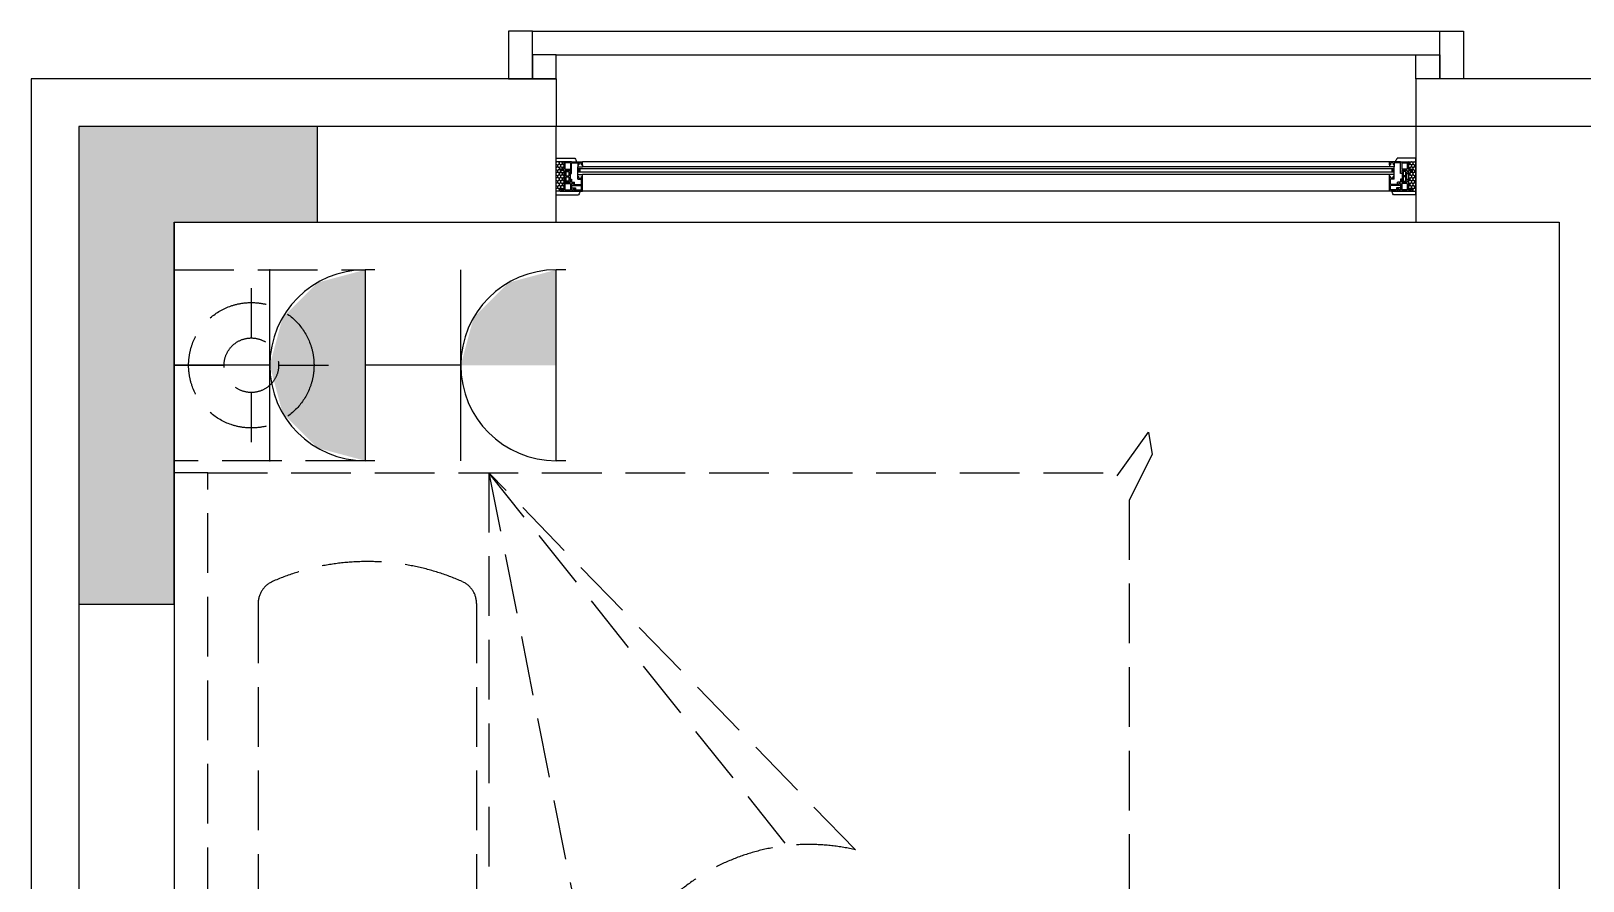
# Model space of a CAD drawing. Header units: millimetres. Extents: x -28014 to 297841, y -81741 to 47579.
# Drawn here: x 83533 to 86783, y 10952 to 12732 of the extents above; entities that cross this region are included whole.
import ezdxf
from ezdxf.enums import TextEntityAlignment as Align

# ---------------------------------------------------------------- set-up
doc = ezdxf.new("R2010")
doc.units = ezdxf.units.MM
doc.header["$MEASUREMENT"] = 0
doc.linetypes.add('__DASH', pattern=[0.35, 0.25, -0.1])
for name, color, linetype in [('A-楼面-下部', 23, 'Continuous'), ('A-楼面-家具', 8, 'Continuous'), ('A-楼面-装饰', 41, 'Continuous'), ('AR9-剪力墙（柱）填充', 250, 'Continuous'), ('AR9-剪力墙（柱）线', 6, 'Continuous'), ('AR9-墙线', 160, 'Continuous'), ('AR9-建筑幕墙（窗）', 12, 'Continuous'), ('EM-强电图标', 14, 'Continuous'), ('EQUIP-插座', 4, 'Continuous'), ('FF-活动家具', 51, 'Continuous'), ('SURFACE', 6, 'Continuous'), ('装饰', 152, 'Continuous')]:
    doc.layers.add(name, color=color, linetype=linetype)
doc.styles.add('_TEL_DIM', font='', dxfattribs={"width": 0.8, "height": 3.5})
doc.styles.get("Standard").update_dxf_attribs({"font": 'arial.ttf'})
doc.styles.get('_TEL_DIM').set_extended_font_data('SimSun')

# ---------------------------------------------------------------- blocks, each defined once
blk = doc.blocks.new('400床头柜')
at = {"layer": 'FF-活动家具', "linetype": '__DASH', "ltscale": 500}
for p, q in [((200, 0), (200, -104.2)), ((38.7, -161.4), (142.9, -161.4)), ((257.1, -161.4), (361.3, -161.4)), ((200, -218.4), (200, -322.7))]:
    blk.add_line(p, q, dxfattribs=at)
blk.add_lwpolyline([(0, -400), (0, 0), (400, 0), (400, -400)], close=True, dxfattribs=at)
for radius in [131.3, 57.1]:
    blk.add_circle((200, -161.3), radius, dxfattribs=at)
blk = doc.blocks.new('小户型1200床')
at = {"layer": 'FF-活动家具', "linetype": '__DASH', "ltscale": 500}
for p, q in [((40, -1974.8), (40, -70)), ((1300, -70), (1300, -1979.7)), ((1026.1, -175.8), (313.9, -175.8)), ((1026.1, -633), (313.9, -633)), ((1300, -658.5), (40, -658.5)), ((1300, -658.5), (60, -905.2)), ((510, -1426.8), (1300, -658.5)), ((524.1, -1279.6), (1300, -658.5)), ((-51.7, -2040.3), (40, -1974.8)), ((1293.2, -1974.8), (1384.9, -2040.3)), ((90.5, -2000), (-4.6, -2047.6)), ((1242.8, -2000), (85.5, -2000)), ((1337.9, -2047.6), (1242.8, -2000)), ((-4.6, -2047.6), (-51.7, -2040.3)), ((1384.9, -2040.3), (1337.9, -2047.6))]:
    blk.add_line(p, q, dxfattribs=at)
blk.add_lwpolyline([(1300, -70), (1300, 0), (40, 0), (40, -70)], close=True, dxfattribs=at)
for centre, radius, start, end in [((313.9, -225.6), 50, 90, 156.1601), ((1026.1, -225.6), 50, 23.8399, 90), ((718.2, -404.3), 492.1, 156.184, 203.8399), ((621.8, -404.3), 492.1, 336.1601, 23.816), ((313.9, -583), 50, 203.8399, 270), ((1026.1, -583), 50, 270, 336.1601), ((95.9, -1329.2), 425.5, 346.739, 94.8385)]:
    blk.add_arc(centre, radius, start, end, dxfattribs=at)
blk = doc.blocks.new('s54deg2541')
at = {"layer": 'A-楼面-家具', "color": 0, "xscale": -1}
blk.add_blockref('400床头柜', (40839, 5184.6), dxfattribs=at)
at = {"layer": 'A-楼面-家具'}
blk.add_blockref('小户型1200床', (40824, 5184.6), dxfattribs=at)
at = {"layer": 'A-楼面-家具', "color": 0}
blk.add_blockref('400床头柜', (42149, 5184.6), dxfattribs=at)
blk = doc.blocks.new('zz7')
at = {"layer": 'AR9-剪力墙（柱）填充'}
blk.add_hatch(color=256, dxfattribs=at).paths.add_polyline_path([(500, -200), (500, 0), (0, 0), (0, -1000), (200, -1000), (200, -200)])
at = {"layer": 'AR9-剪力墙（柱）线'}
for p, q in [((500, 0), (0, 0)), ((0, 0), (0, -1000)), ((500, -200), (500, 0)), ((200, -1000), (200, -200)), ((200, -200), (500, -200)), ((0, -1000), (200, -1000))]:
    blk.add_line(p, q, dxfattribs=at)
blk = doc.blocks.new('*U165')
at = {"layer": 'AR9-建筑幕墙（窗）'}
h = blk.add_hatch(dxfattribs=at)
h.set_pattern_fill('HONEY', color=250, scale=2.333308)
h.set_pattern_definition([(2e-09, (-50793.7736, 158863.649), (5.55618969, 3.20786685), [3.70412646, -7.40825292]), (120, (-50793.7736, 158863.649), (-5.55618903, 3.207867997), [3.70412646, -7.40825292]), (60, (-50793.7736, 158863.649), (6.64e-07, 6.415734844), [-7.40825292, 3.70412646])])
h.paths.add_polyline_path([(-28.1, 330.1), (33.1, 330.1), (33.1, 345.7), (-28.1, 345.7)])
h = blk.add_hatch(dxfattribs=at)
h.set_pattern_fill('HONEY', color=250, scale=2.333308)
h.set_pattern_definition([(2e-09, (-50793.7736, 157409.3308), (5.55618969, 3.20786685), [3.70412646, -7.40825292]), (120, (-50793.7736, 157409.3308), (-5.55618903, 3.207867997), [3.70412646, -7.40825292]), (60, (-50793.7736, 157409.3308), (6.64e-07, 6.415734844), [-7.40825292, 3.70412646])])
h.paths.add_polyline_path([(-28.1, -1438.8), (33.1, -1438.8), (33.1, -1454.3), (-28.1, -1454.3)])
for p, q in [((-35.8, 345.7), (-35.8, 306.8)), ((40.8, 345.7), (-35.8, 345.7)), ((-28.1, 330.1), (-28.1, 345.7)), ((-28.1, 330.1), (-28.1, 345.7)), ((-28.1, 325.4), (-28.1, 345.7)), ((-28.1, 313.8), (-28.1, 330.1)), ((33.1, 301.2), (33.1, 345.7)), ((33.1, 301.2), (33.1, 345.7)), ((33.1, 296.5), (33.1, 345.7)), ((33.1, 337.9), (33.1, 290.5)), ((40.8, 345.7), (40.8, 298.9)), ((-28.1, 313.8), (-28.1, 300.6)), ((-28.1, 300.6), (-28.1, 290.5)), ((-28.1, -1399.1), (-28.1, 290.5)), ((-21.8, 290.5), (-28.1, 290.5)), ((-21.8, 290.5), (-17.9, 290.5)), ((-17.9, -1399.1), (-17.9, 290.5)), ((-1.6, -1399.1), (-1.6, 290.5)), ((2.3, 290.5), (-1.6, 290.5)), ((33.1, 290.5), (2.3, 290.5)), ((33.1, -1399.1), (33.1, 290.5)), ((-35.8, -1454.3), (-35.8, -1415.4)), ((-21.8, -1399.1), (-28.1, -1399.1)), ((-28.1, -1409.2), (-28.1, -1399.1)), ((-28.1, -1422.4), (-28.1, -1409.2)), ((-28.1, -1422.4), (-28.1, -1438.8)), ((-21.8, -1399.1), (-17.9, -1399.1)), ((2.3, -1399.1), (-1.6, -1399.1)), ((33.1, -1399.1), (2.3, -1399.1)), ((33.1, -1446.5), (33.1, -1399.1)), ((33.1, -1405.1), (33.1, -1454.3)), ((33.1, -1409.9), (33.1, -1454.3)), ((33.1, -1409.9), (33.1, -1454.3)), ((40.8, -1454.3), (40.8, -1407.5)), ((40.8, -1454.3), (-35.8, -1454.3)), ((-28.1, -1434), (-28.1, -1454.3)), ((-28.1, -1438.8), (-28.1, -1454.3)), ((-28.1, -1438.8), (-28.1, -1454.3))]:
    blk.add_line(p, q, dxfattribs=at)
at = {"layer": 'AR9-建筑幕墙（窗）', "color": 8}
for p, q in [((-28.1, 330.1), (-12.5, 330.1)), ((-25.7, 316.1), (-25.7, 327.8)), ((-25.7, 327.8), (-12.5, 327.8)), ((-12.5, 330.1), (-12.5, 337.9)), ((-12.5, 337.9), (-5.5, 337.9)), ((-12.5, 327.8), (-12.5, 316.1)), ((-10.2, 330.1), (-10.2, 335.6)), ((-5.5, 335.6), (-10.2, 335.6)), ((-10.2, 330.1), (30.7, 330.1)), ((-10.2, 327.8), (-6.3, 327.8)), ((-10.2, 327.8), (-10.2, 316.1)), ((-6.3, 327.8), (-6.3, 327)), ((-6.3, 327), (-3.9, 327)), ((-5.5, 337.9), (-5.5, 335.6)), ((-3.9, 327), (-3.9, 330.1)), ((8.5, 327), (8.5, 330.1)), ((10.8, 327), (8.5, 327)), ((10.8, 327.8), (14.7, 327.8)), ((10.8, 327.8), (10.8, 327)), ((14.7, 327.8), (14.7, 316.1)), ((17.1, 327.8), (30.7, 327.8)), ((17.1, 327.8), (17.1, 316.1)), ((33.1, 337.9), (26.1, 337.9)), ((26.1, 337.9), (26.1, 335.6)), ((26.1, 335.6), (30.7, 335.6)), ((30.7, 335.6), (30.7, 330.1)), ((30.7, 327.8), (30.7, 316.1)), ((-25.7, 316.1), (-12.5, 316.1)), ((-25.7, 313.8), (-25.7, 300.6)), ((-3.9, 313.8), (-25.7, 313.8)), ((-25.7, 300.6), (-21.8, 300.6)), ((-25.7, 298.2), (-25.7, 292.8)), ((-25.7, 298.2), (-21.8, 298.2)), ((-21.8, 292.8), (-25.7, 292.8)), ((-25.7, 292.8), (-21.8, 292.8)), ((-21.8, 300.6), (-21.8, 298.2)), ((-21.8, 300.6), (-17.9, 300.6)), ((-21.8, 292.8), (-21.8, 290.5)), ((-17.9, 300.6), (-17.9, 290.5)), ((-13.3, 300.6), (-17.9, 300.6)), ((-13.3, -1409.2), (-13.3, 300.6)), ((-6.3, 300.6), (-13.3, 300.6)), ((-6.3, 295.9), (-13.3, 300.6)), ((-6.3, 300.6), (-13.3, 295.9)), ((-6.3, 295.9), (-13.3, 295.9)), ((-10.2, 316.1), (-6.3, 316.1)), ((-6.3, 316.1), (-6.3, 316.9)), ((-6.3, 316.9), (-3.9, 316.9)), ((-6.3, -1409.2), (-6.3, 300.6)), ((-1.6, 300.6), (-6.3, 300.6)), ((-3.9, 316.9), (-3.9, 313.8)), ((-1.6, 300.6), (-1.6, 290.5)), ((2.3, 300.6), (-1.6, 300.6)), ((1.1, 324.7), (1.1, 319.2)), ((8.5, 300.6), (2.3, 300.6)), ((2.3, 300.6), (2.3, 298.2)), ((6.2, 298.2), (2.3, 298.2)), ((6.2, 292.8), (2.3, 292.8)), ((2.3, 292.8), (2.3, 290.5)), ((3.4, 324.7), (3.4, 319.2)), ((6.2, 298.2), (6.2, 292.8)), ((10.8, 316.9), (8.5, 316.9)), ((8.5, 316.9), (8.5, 313.8)), ((8.5, 313.8), (10.8, 313.8)), ((8.5, 300.6), (8.5, 292.8)), ((19.4, 292.8), (8.5, 292.8)), ((10.8, 316.1), (10.8, 316.9)), ((10.8, 316.1), (14.7, 316.1)), ((10.8, 313.8), (14.7, 313.8)), ((14.7, 313.8), (14.7, 307.6)), ((19.4, 307.6), (14.7, 307.6)), ((17.1, 316.1), (30.7, 316.1)), ((17.1, 313.8), (30.7, 313.8)), ((17.1, 309.9), (17.1, 313.8)), ((17.1, 313.8), (17.1, 309.9)), ((19.4, 309.9), (17.1, 309.9)), ((19.4, 309.9), (17.1, 309.9)), ((19.4, 309.9), (19.4, 307.6)), ((19.4, 309.9), (19.4, 292.8)), ((21.7, 313.8), (21.7, 292.8)), ((30.7, 292.8), (21.7, 292.8)), ((26.1, 313.8), (26.1, 305.2)), ((26.1, 305.2), (30.7, 305.2)), ((28.4, 309.9), (30.7, 309.9)), ((28.4, 309.9), (28.4, 307.6)), ((28.4, 307.6), (33.1, 307.6)), ((30.7, 313.8), (30.7, 309.9)), ((30.7, 305.2), (30.7, 292.8)), ((-21.8, -1401.4), (-25.7, -1401.4)), ((-25.7, -1401.4), (-21.8, -1401.4)), ((-25.7, -1406.9), (-25.7, -1401.4)), ((-25.7, -1406.9), (-21.8, -1406.9)), ((-25.7, -1422.4), (-25.7, -1409.2)), ((-25.7, -1409.2), (-21.8, -1409.2)), ((-3.9, -1422.4), (-25.7, -1422.4)), ((-25.7, -1424.8), (-25.7, -1436.4)), ((-25.7, -1424.8), (-12.5, -1424.8)), ((-21.8, -1401.4), (-21.8, -1399.1)), ((-21.8, -1409.2), (-21.8, -1406.9)), ((-21.8, -1409.2), (-17.9, -1409.2)), ((-17.9, -1409.2), (-17.9, -1399.1)), ((-13.3, -1409.2), (-17.9, -1409.2)), ((-6.3, -1404.5), (-13.3, -1404.5)), ((-6.3, -1404.5), (-13.3, -1409.2)), ((-6.3, -1409.2), (-13.3, -1404.5)), ((-6.3, -1409.2), (-13.3, -1409.2)), ((-12.5, -1436.4), (-12.5, -1424.8)), ((-10.2, -1424.8), (-6.3, -1424.8)), ((-10.2, -1436.4), (-10.2, -1424.8)), ((-1.6, -1409.2), (-6.3, -1409.2)), ((-6.3, -1424.8), (-6.3, -1425.5)), ((-6.3, -1425.5), (-3.9, -1425.5)), ((-3.9, -1425.5), (-3.9, -1422.4)), ((-1.6, -1409.2), (-1.6, -1399.1)), ((2.3, -1409.2), (-1.6, -1409.2)), ((1.1, -1433.3), (1.1, -1427.9)), ((2.3, -1401.4), (2.3, -1399.1)), ((6.2, -1401.4), (2.3, -1401.4)), ((6.2, -1406.9), (2.3, -1406.9)), ((2.3, -1409.2), (2.3, -1406.9)), ((8.5, -1409.2), (2.3, -1409.2)), ((3.4, -1433.3), (3.4, -1427.9)), ((6.2, -1406.9), (6.2, -1401.4)), ((19.4, -1401.4), (8.5, -1401.4)), ((8.5, -1409.2), (8.5, -1401.4)), ((8.5, -1425.5), (8.5, -1422.4)), ((8.5, -1422.4), (10.8, -1422.4)), ((10.8, -1425.5), (8.5, -1425.5)), ((10.8, -1422.4), (14.7, -1422.4)), ((10.8, -1424.8), (14.7, -1424.8)), ((10.8, -1424.8), (10.8, -1425.5)), ((14.7, -1422.4), (14.7, -1416.2)), ((19.4, -1416.2), (14.7, -1416.2)), ((14.7, -1436.4), (14.7, -1424.8)), ((19.4, -1418.5), (17.1, -1418.5)), ((17.1, -1418.5), (17.1, -1422.4)), ((17.1, -1422.4), (17.1, -1418.5)), ((19.4, -1418.5), (17.1, -1418.5)), ((17.1, -1422.4), (30.7, -1422.4)), ((17.1, -1424.8), (30.7, -1424.8)), ((17.1, -1436.4), (17.1, -1424.8)), ((19.4, -1418.5), (19.4, -1401.4)), ((19.4, -1418.5), (19.4, -1416.2)), ((30.7, -1401.4), (21.7, -1401.4)), ((21.7, -1422.4), (21.7, -1401.4)), ((26.1, -1413.9), (30.7, -1413.9)), ((26.1, -1422.4), (26.1, -1413.9)), ((28.4, -1416.2), (33.1, -1416.2)), ((28.4, -1418.5), (28.4, -1416.2)), ((28.4, -1418.5), (30.7, -1418.5)), ((30.7, -1413.9), (30.7, -1401.4)), ((30.7, -1422.4), (30.7, -1418.5)), ((30.7, -1436.4), (30.7, -1424.8)), ((-28.1, -1438.8), (-12.5, -1438.8)), ((-25.7, -1436.4), (-12.5, -1436.4)), ((-12.5, -1438.8), (-12.5, -1446.5)), ((-12.5, -1446.5), (-5.5, -1446.5)), ((-10.2, -1436.4), (-6.3, -1436.4)), ((-10.2, -1438.8), (-10.2, -1444.2)), ((-10.2, -1438.8), (30.7, -1438.8)), ((-5.5, -1444.2), (-10.2, -1444.2)), ((-6.3, -1436.4), (-6.3, -1435.7)), ((-6.3, -1435.7), (-3.9, -1435.7)), ((-5.5, -1446.5), (-5.5, -1444.2)), ((-3.9, -1435.7), (-3.9, -1438.8)), ((10.8, -1435.7), (8.5, -1435.7)), ((8.5, -1435.7), (8.5, -1438.8)), ((10.8, -1436.4), (10.8, -1435.7)), ((10.8, -1436.4), (14.7, -1436.4)), ((17.1, -1436.4), (30.7, -1436.4)), ((26.1, -1446.5), (26.1, -1444.2)), ((26.1, -1444.2), (30.7, -1444.2)), ((33.1, -1446.5), (26.1, -1446.5)), ((30.7, -1444.2), (30.7, -1438.8))]:
    blk.add_line(p, q, dxfattribs=at)
for points in [[(10.8, 327), (-6.3, 327)], [(14.7, 316.9), (14.7, 316.9), (14.7, 327)], [(1.1, 324.7), (-7.8, 324.7), (-7.8, 319.2), (1.1, 319.2)], [(-6.3, 316.9), (10.8, 316.9)], [(3.4, 319.2), (12.4, 319.2), (12.4, 324.7), (3.4, 324.7)], [(1.1, -1433.3), (-7.8, -1433.3), (-7.8, -1427.9), (1.1, -1427.9)], [(-6.3, -1425.5), (10.8, -1425.5)], [(3.4, -1427.9), (12.4, -1427.9), (12.4, -1433.3), (3.4, -1433.3)], [(14.7, -1425.5), (14.7, -1425.5), (14.7, -1435.7)], [(10.8, -1435.7), (-6.3, -1435.7)]]:
    blk.add_lwpolyline(points, dxfattribs=at)
at = {"layer": 'AR9-建筑幕墙（窗）'}
for centre, start, end in [((-26.2, 319), 231.816, 263.2576), ((31.2, 311.1), 276.7424, 308.184), ((-26.2, -1427.6), 96.7424, 128.184), ((31.2, -1419.7), 51.816, 83.2576)]:
    blk.add_arc(centre, 15.5, start, end, dxfattribs=at)
blk = doc.blocks.new('$equip_U$00000182(PC214董文军)')
for p, q in [((-0.5, 1.05), (-0.5, 1)), ((-0.5, 1), (0.5, 1)), ((0.5, 1.05), (0.5, 1)), ((0.5, 0.5), (-0.5, 0.5)), ((0, 0.5), (0, 0))]:
    blk.add_line(p, q)
blk.add_arc((0, 1), 0.5, 180, 0)
for p in [(-0.5, 0.5), (0.5, 0.5), (0, 0.25), (0, 0)]:
    blk.add_point(p)
for points in [[(0.433, 0.75), (-0.433, 0.75), (0.5, 1), (-0.5, 1)], [(0.25, 0.567), (-0.25, 0.567), (0.433, 0.75), (-0.433, 0.75)], [(0, 0.5), (0, 0.5), (0.25, 0.567), (-0.25, 0.567)]]:
    blk.add_solid(points)
at = {"color": 7, "flags": 1}
for tag in ['REMARK', 'A']:
    blk.add_attdef(tag, text='', height=0.00002, dxfattribs=at).set_placement((0, 0), align=Align.MIDDLE_CENTER)
blk = doc.blocks.new('$equip_U$00000140(PC214董文军)')
for p, q in [((-0.5, 1.05), (-0.5, 1)), ((0.5, 1), (-0.5, 1)), ((0.5, 1.05), (0.5, 1)), ((0.5, 0.5), (-0.5, 0.5)), ((0, 0.5), (0, 0))]:
    blk.add_line(p, q)
blk.add_arc((0, 1), 0.5, 180, 0)
for points in [[(0, 0.75), (-0.433, 0.75), (0, 1), (-0.5, 1)], [(0, 0.567), (-0.25, 0.567), (0, 0.75), (-0.433, 0.75)], [(0, 0.5), (0, 0.5), (0, 0.567), (-0.25, 0.567)]]:
    blk.add_solid(points)
at = {"color": 7, "style": '_TEL_DIM', "flags": 1}
for tag in ['A', 'REMARK']:
    blk.add_attdef(tag, text='', height=0.00002, dxfattribs=at).set_placement((0, 0), align=Align.MIDDLE_CENTER)
blk = doc.blocks.new('dtyhdtyds')
at = {"layer": 'EQUIP-插座', "xscale": 400, "yscale": 400, "zscale": 400, "rotation": 270}
for name, p in [('$equip_U$00000182(PC214董文军)', (251379.1, 72510.7)), ('$equip_U$00000140(PC214董文军)', (251779.1, 72510.7))]:
    blk.add_blockref(name, p, dxfattribs=at)
blk = doc.blocks.new('A$C0f04074c')
at = {"layer": 'EQUIP-插座'}
blk.add_blockref('dtyhdtyds', (-264129.1, -65410.7), dxfattribs=at)

msp = doc.modelspace()

# ---------------------------------------------------------------- linework, layer by layer
at = {"layer": 'A-楼面-下部', "ltscale": 0.01}
msp.add_lwpolyline([(84583.221, 12731.506), (86483.221, 12731.506)], dxfattribs=at)
at = {"layer": 'A-楼面-装饰', "ltscale": 0.01}
msp.add_lwpolyline([(84633.221, 12681.506), (86433.221, 12681.506)], dxfattribs=at)
at = {"layer": 'AR9-墙线'}
for p, q in [((86433.221, 12631.506), (86433.221, 12531.506)), ((83633.221, 12531.506), (83633.221, 9631.506)), ((84633.221, 12531.506), (83633.221, 12531.506)), ((84633.221, 12331.506), (84633.221, 12531.506)), ((86733.221, 12531.506), (86433.221, 12531.506)), ((86433.221, 12531.506), (86433.221, 12331.506)), ((87433.221, 12531.506), (86733.221, 12531.506)), ((83833.221, 12331.506), (83833.221, 9531.506)), ((83833.221, 12331.506), (84633.221, 12331.506)), ((86433.221, 12331.506), (86733.221, 12331.506)), ((86733.221, 12331.506), (86733.221, 9531.506))]:
    msp.add_line(p, q, dxfattribs=at)
at = {"layer": 'AR9-建筑幕墙（窗）'}
for p, q in [((86433.221, 12531.506), (84633.221, 12531.506)), ((84633.221, 12331.506), (86433.221, 12331.506))]:
    msp.add_line(p, q, dxfattribs=at)
at = {"layer": 'SURFACE'}
for p, q in [((83533.221, 12631.506), (83533.221, 9731.506)), ((84633.221, 12631.506), (83533.221, 12631.506)), ((84633.221, 12631.506), (84633.221, 12531.506)), ((86733.221, 12631.506), (86433.221, 12631.506)), ((87433.221, 12631.506), (86733.221, 12631.506))]:
    msp.add_line(p, q, dxfattribs=at)
at = {"layer": '装饰'}
for points in [[(84533.221, 12731.506), (84533.221, 12631.506), (84583.221, 12631.506), (84583.221, 12731.506)], [(86533.221, 12731.506), (86533.221, 12631.506), (86483.221, 12631.506), (86483.221, 12731.506)], [(84583.221, 12631.506), (84633.221, 12631.506), (84633.221, 12681.506), (84583.221, 12681.506)], [(86483.221, 12631.506), (86433.221, 12631.506), (86433.221, 12681.506), (86483.221, 12681.506)]]:
    msp.add_lwpolyline(points, close=True, dxfattribs=at)

# ---------------------------------------------------------------- block references
msp.add_blockref('zz7', (83633.221, 12531.506))
at = {"layer": 'A-楼面-家具', "rotation": 90}
msp.add_blockref('s54deg2541', (89017.82, -30317.448), dxfattribs=at)
at = {"layer": 'AR9-建筑幕墙（窗）', "xscale": -1, "rotation": 90}
msp.add_blockref('*U165', (84978.903, 12429.489), dxfattribs=at)
at = {"layer": 'EM-强电图标'}
msp.add_blockref('A$C0f04074c', (96583.221, 4931.506), dxfattribs=at)

doc.saveas('drawing.dxf')
